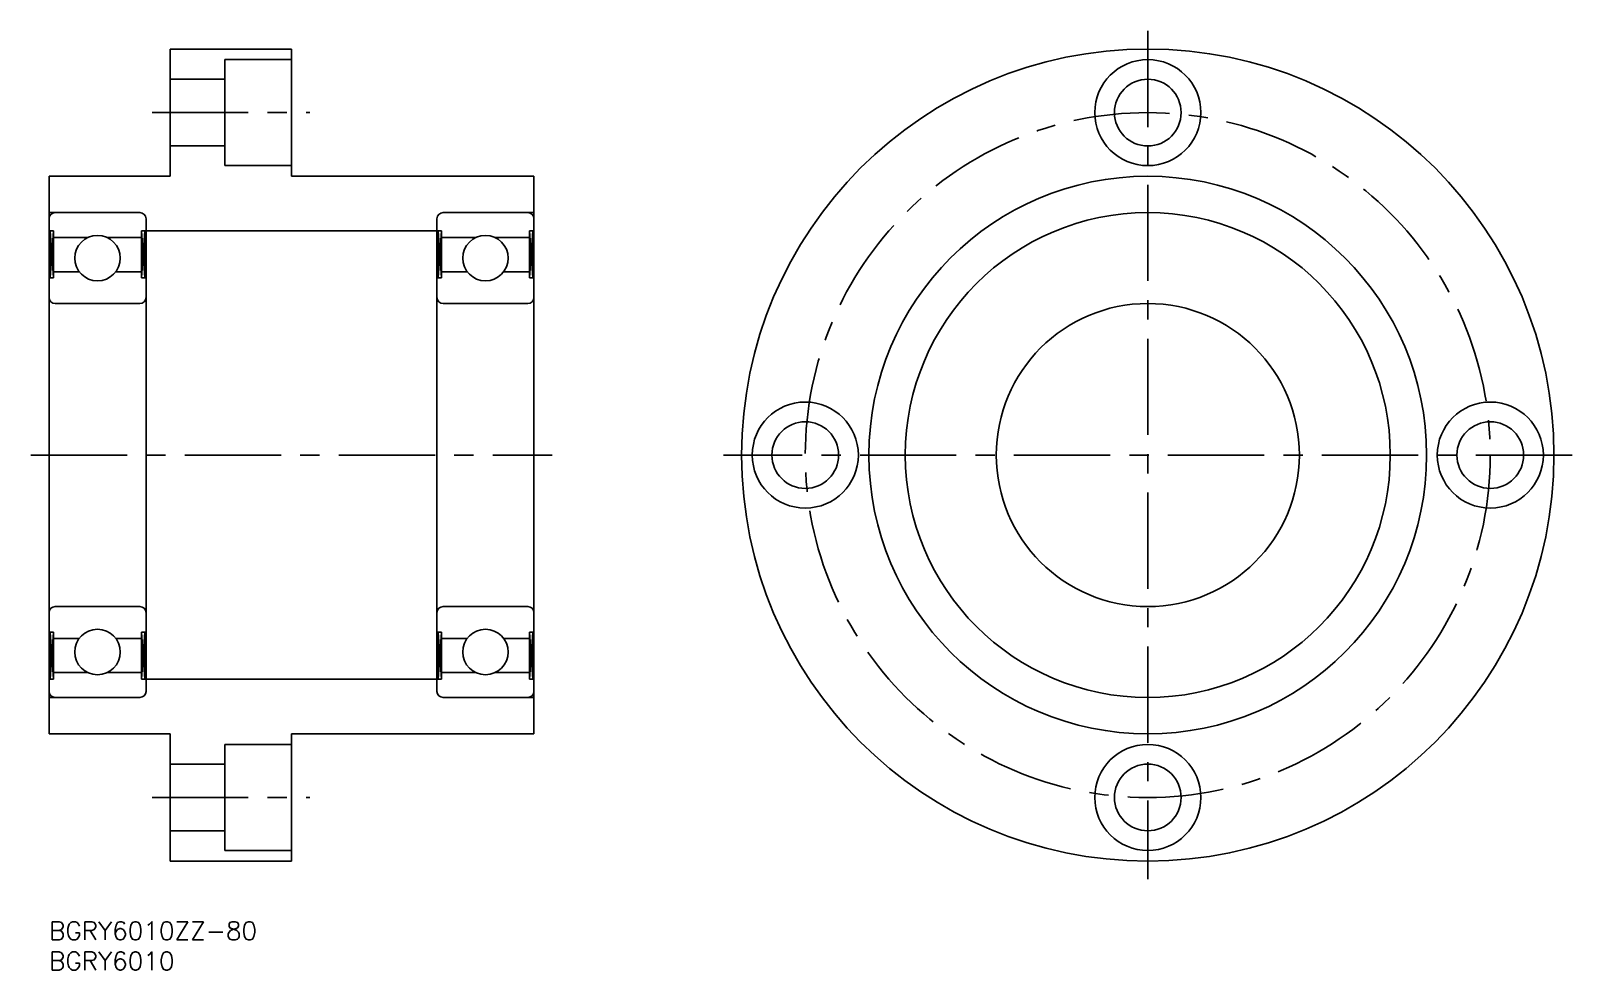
# Model space of a CAD drawing. Extents: x -3 to 251, y -8 to 147.
import ezdxf

# ---------------------------------------------------------------- set-up
doc = ezdxf.new("R2010")
doc.units = 0
doc.header["$LTSCALE"] = 0.5
doc.linetypes.add('CENTER', pattern=[50.8, 31.75, -6.35, 6.35, -6.35])
for name, color, linetype in [('MSM_CENTER', 1, 'CENTER'), ('MSM_CONTINUOUS', 7, 'CONTINUOUS'), ('MSM_NARROW', 5, 'CONTINUOUS'), ('MSM_PART_NUMBER', 7, 'CONTINUOUS')]:
    doc.layers.add(name, color=color, linetype=linetype)
doc.styles.get("Standard").update_dxf_attribs({"font": 'txt.shx', "height": 3, "bigfont": 'bigfont.shx'})

# ---------------------------------------------------------------- blocks, each defined once
blk = doc.blocks.new('*U4')
at = {"layer": 'MSM_PART_NUMBER'}
blk.add_text('BGRY6010ZZ-80', height=3, dxfattribs=at).set_placement((0, -3))
blk = doc.blocks.new('*U5')
at = {"layer": 'MSM_PART_NUMBER'}
blk.add_text('BGRY6010', height=3, dxfattribs=at).set_placement((0, -8))

msp = doc.modelspace()

# ---------------------------------------------------------------- linework, layer by layer
at = {"layer": 'MSM_CENTER'}
for p, q in [((181.26, 147), (181.26, 7)), ((17, 133.5), (43, 133.5)), ((-3, 77), (83, 77)), ((251.26, 77), (111.26, 77)), ((17, 20.5), (43, 20.5))]:
    msp.add_line(p, q, dxfattribs=at)
msp.add_circle((181.26, 77), 56.5, dxfattribs=at)
at = {"layer": 'MSM_CONTINUOUS'}
for p, q in [((20, 144), (20, 123)), ((40, 144), (20, 144)), ((40, 144), (40, 123)), ((29, 124.75), (29, 142.25)), ((29, 142.25), (40, 142.25)), ((20, 139), (29, 139)), ((20, 128), (29, 128)), ((29, 124.75), (40, 124.75)), ((20, 123), (0, 123)), ((0, 123), (0, 31)), ((80, 123), (40, 123)), ((80, 123), (80, 31)), ((0, 117), (15, 117)), ((80, 117), (65, 117)), ((16, 116), (16, 38)), ((64, 116), (64, 38)), ((0.74, 114), (0, 114)), ((0.18, 106.25), (0.18, 114)), ((0.74, 106.25), (0.74, 114)), ((0.74, 112.9), (6.42, 112.9)), ((9.58, 112.9), (15.26, 112.9)), ((15.26, 114), (64, 114)), ((15.26, 114), (15.26, 106.25)), ((15.82, 114), (15.82, 106.25)), ((64.74, 114), (64, 114)), ((64.18, 114), (64.18, 106.25)), ((64.74, 114), (64.74, 106.25)), ((70.42, 112.9), (64.74, 112.9)), ((79.26, 112.9), (73.58, 112.9)), ((79.26, 106.25), (79.26, 114)), ((79.26, 114), (80, 114)), ((79.82, 106.25), (79.82, 114)), ((5, 107.25), (0.74, 107.25)), ((15.26, 107.25), (11, 107.25)), ((64.74, 107.25), (69, 107.25)), ((75, 107.25), (79.26, 107.25)), ((0, 106.25), (0.74, 106.25)), ((15.26, 106.25), (16, 106.25)), ((64.74, 106.25), (64, 106.25)), ((80, 106.25), (79.26, 106.25)), ((1, 102), (15, 102)), ((79, 102), (65, 102)), ((1, 52), (15, 52)), ((79, 52), (65, 52)), ((0, 47.75), (0.74, 47.75)), ((0.18, 47.75), (0.18, 40)), ((0.74, 47.75), (0.74, 40)), ((5, 46.75), (0.74, 46.75)), ((15.26, 46.75), (11, 46.75)), ((15.26, 47.75), (16, 47.75)), ((15.26, 40), (15.26, 47.75)), ((15.82, 40), (15.82, 47.75)), ((64.74, 47.75), (64, 47.75)), ((64.18, 40), (64.18, 47.75)), ((64.74, 40), (64.74, 47.75)), ((64.74, 46.75), (69, 46.75)), ((75, 46.75), (79.26, 46.75)), ((79.26, 47.75), (79.26, 40)), ((80, 47.75), (79.26, 47.75)), ((79.82, 47.75), (79.82, 40)), ((0.74, 41.1), (6.42, 41.1)), ((9.58, 41.1), (15.26, 41.1)), ((70.42, 41.1), (64.74, 41.1)), ((79.26, 41.1), (73.58, 41.1)), ((0.74, 40), (0, 40)), ((15.26, 40), (64, 40)), ((64.74, 40), (64, 40)), ((79.26, 40), (80, 40)), ((15, 37), (0, 37)), ((65, 37), (80, 37)), ((0, 31), (20, 31)), ((20, 31), (20, 10)), ((40, 31), (40, 10)), ((40, 31), (80, 31)), ((29, 29.25), (29, 11.75)), ((29, 29.25), (40, 29.25)), ((20, 26), (29, 26)), ((20, 15), (29, 15)), ((29, 11.75), (40, 11.75)), ((40, 10), (20, 10))]:
    msp.add_line(p, q, dxfattribs=at)
for centre, radius in [((181.26, 77), 67), ((181.26, 133.5), 8.75), ((181.26, 133.5), 5.5), ((181.26, 77), 46), ((181.26, 77), 40), ((8, 109.5), 3.75), ((72, 109.5), 3.75), ((181.26, 77), 25), ((124.76, 77), 8.75), ((237.76, 77), 8.75), ((124.76, 77), 5.5), ((237.76, 77), 5.5), ((8, 44.5), 3.75), ((72, 44.5), 3.75), ((181.26, 20.5), 8.75), ((181.26, 20.5), 5.5)]:
    msp.add_circle(centre, radius, dxfattribs=at)
for centre, start, end in [((1, 116), 90, 180), ((15, 116), 0, 90), ((65, 116), 90, 180), ((79, 116), 0, 90), ((1, 103), 180, 270), ((15, 103), 270, 0), ((65, 103), 180, 270), ((79, 103), 270, 0), ((1, 51), 90, 180), ((15, 51), 0, 90), ((65, 51), 90, 180), ((79, 51), 0, 90), ((1, 38), 180, 270), ((15, 38), 270, 0), ((65, 38), 180, 270), ((79, 38), 270, 0)]:
    msp.add_arc(centre, 1, start, end, dxfattribs=at)
at = {"layer": 'MSM_NARROW'}
for p, q in [((0.18, 114), (0.74, 106.25)), ((0.74, 114), (0.18, 106.25)), ((15.26, 114), (15.82, 106.25)), ((15.82, 114), (15.26, 106.25)), ((64.74, 114), (64.18, 106.25)), ((64.18, 114), (64.74, 106.25)), ((79.82, 114), (79.26, 106.25)), ((79.26, 114), (79.82, 106.25)), ((0.18, 40), (0.74, 47.75)), ((0.74, 40), (0.18, 47.75)), ((15.26, 40), (15.82, 47.75)), ((15.82, 40), (15.26, 47.75)), ((64.74, 40), (64.18, 47.75)), ((64.18, 40), (64.74, 47.75)), ((79.82, 40), (79.26, 47.75)), ((79.26, 40), (79.82, 47.75))]:
    msp.add_line(p, q, dxfattribs=at)

# ---------------------------------------------------------------- block references
at = {"layer": 'MSM_CONTINUOUS'}
for name in ['*U4', '*U5']:
    msp.add_blockref(name, (0, 0), dxfattribs=at)

doc.saveas('drawing.dxf')
